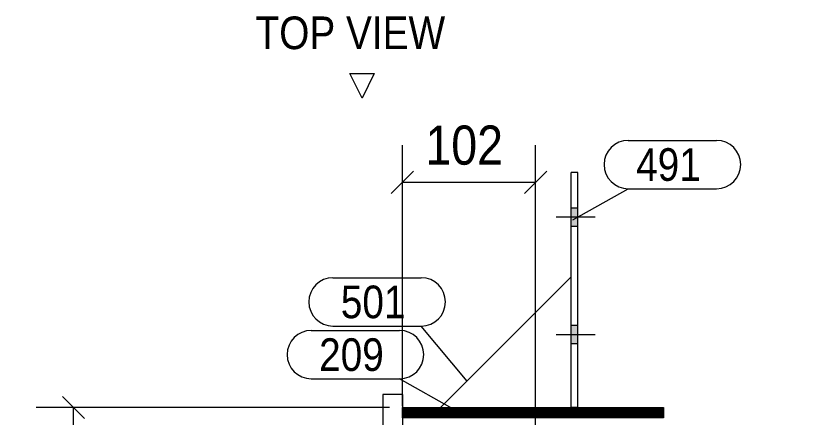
# Model space of a CAD drawing. Header units: millimetres. Extents: x 2 to 825, y 1 to 579.
# Drawn here: x 681.1 to 742.4, y 316.2 to 347 of the extents above; entities that cross this region are included whole.
import ezdxf

# ---------------------------------------------------------------- set-up
doc = ezdxf.new("R2010")
doc.units = ezdxf.units.MM
doc.linetypes.add('XKITLINE00', pattern=[0])
doc.linetypes.add('XKITLINE01', pattern=[4, 1, -1, 1, -1])
for name, color, linetype, lineweight in [('Bolt', 3, 'Continuous', 0), ('Dimensions', 7, 'Continuous', 0), ('OtherObjectType', 7, 'Continuous', 0), ('Part', 2, 'Continuous', 0), ('PartMark', 7, 'Continuous', 0)]:
    doc.layers.add(name, color=color, linetype=linetype, lineweight=lineweight)
doc.styles.add('ARIAL', font='ARIAL.TTF')

# ---------------------------------------------------------------- blocks, each defined once
blk = doc.blocks.new('*A3')
at = {"layer": 'Part', "color": 7, "linetype": 'XKITLINE00', "lineweight": 0}
for p, q in [((711.471, 316.238), (710.673, 317.036)), ((711.579, 316.238), (710.779, 317.038)), ((711.686, 316.238), (710.886, 317.038)), ((711.794, 316.238), (710.994, 317.038)), ((711.902, 316.238), (711.102, 317.038)), ((712.01, 316.238), (711.21, 317.038)), ((712.117, 316.238), (711.317, 317.038)), ((712.225, 316.238), (711.425, 317.038)), ((712.333, 316.238), (711.533, 317.038)), ((712.441, 316.238), (711.641, 317.038)), ((712.549, 316.238), (711.749, 317.038)), ((712.656, 316.238), (711.856, 317.038)), ((712.764, 316.238), (711.964, 317.038)), ((712.872, 316.238), (712.072, 317.038)), ((712.98, 316.238), (712.18, 317.038)), ((713.087, 316.238), (712.287, 317.038)), ((713.195, 316.238), (712.395, 317.038)), ((713.303, 316.238), (712.503, 317.038)), ((713.411, 316.238), (712.611, 317.038)), ((713.518, 316.238), (712.718, 317.038)), ((713.626, 316.238), (712.826, 317.038)), ((713.734, 316.238), (712.934, 317.038)), ((713.842, 316.238), (713.042, 317.038)), ((713.949, 316.238), (713.149, 317.038)), ((714.057, 316.238), (713.257, 317.038)), ((714.165, 316.238), (713.365, 317.038)), ((714.273, 316.238), (713.473, 317.038)), ((714.381, 316.238), (713.581, 317.038)), ((714.488, 316.238), (713.688, 317.038)), ((714.596, 316.238), (713.796, 317.038)), ((714.704, 316.238), (713.904, 317.038)), ((714.812, 316.238), (714.012, 317.038)), ((714.919, 316.238), (714.119, 317.038)), ((715.027, 316.238), (714.227, 317.038)), ((715.135, 316.238), (714.335, 317.038)), ((715.243, 316.238), (714.443, 317.038)), ((715.35, 316.238), (714.55, 317.038)), ((715.458, 316.238), (714.658, 317.038)), ((715.566, 316.238), (714.766, 317.038)), ((715.674, 316.238), (714.874, 317.038)), ((715.781, 316.238), (714.981, 317.038)), ((715.889, 316.238), (715.089, 317.038)), ((715.997, 316.238), (715.197, 317.038)), ((716.105, 316.238), (715.305, 317.038)), ((716.212, 316.238), (715.412, 317.038)), ((716.32, 316.238), (715.52, 317.038)), ((716.428, 316.238), (715.628, 317.038)), ((716.536, 316.238), (715.736, 317.038)), ((716.644, 316.238), (715.844, 317.038)), ((716.751, 316.238), (715.951, 317.038)), ((716.859, 316.238), (716.059, 317.038)), ((716.967, 316.238), (716.167, 317.038)), ((717.075, 316.238), (716.275, 317.038)), ((717.182, 316.238), (716.382, 317.038)), ((717.29, 316.238), (716.49, 317.038)), ((717.398, 316.238), (716.598, 317.038)), ((717.506, 316.238), (716.706, 317.038)), ((717.613, 316.238), (716.813, 317.038)), ((717.721, 316.238), (716.921, 317.038)), ((717.829, 316.238), (717.029, 317.038)), ((717.937, 316.238), (717.137, 317.038)), ((718.044, 316.238), (717.244, 317.038)), ((718.152, 316.238), (717.352, 317.038)), ((718.26, 316.238), (717.46, 317.038)), ((718.368, 316.238), (717.568, 317.038)), ((718.476, 316.238), (717.676, 317.038)), ((718.583, 316.238), (717.783, 317.038)), ((718.691, 316.238), (717.891, 317.038)), ((718.799, 316.238), (717.999, 317.038)), ((718.907, 316.238), (718.107, 317.038)), ((719.014, 316.238), (718.214, 317.038)), ((719.122, 316.238), (718.322, 317.038)), ((719.23, 316.238), (718.43, 317.038)), ((719.338, 316.238), (718.538, 317.038)), ((719.445, 316.238), (718.645, 317.038)), ((719.553, 316.238), (718.753, 317.038)), ((719.661, 316.238), (718.861, 317.038)), ((719.769, 316.238), (718.969, 317.038)), ((719.876, 316.238), (719.076, 317.038)), ((719.984, 316.238), (719.184, 317.038)), ((720.092, 316.238), (719.292, 317.038)), ((720.2, 316.238), (719.4, 317.038)), ((720.307, 316.238), (719.507, 317.038)), ((720.415, 316.238), (719.615, 317.038)), ((720.523, 316.238), (719.723, 317.038)), ((720.631, 316.238), (719.831, 317.038)), ((720.739, 316.238), (719.939, 317.038)), ((720.846, 316.238), (720.046, 317.038)), ((720.954, 316.238), (720.154, 317.038)), ((721.062, 316.238), (720.262, 317.038)), ((721.17, 316.238), (720.37, 317.038)), ((721.277, 316.238), (720.477, 317.038)), ((721.385, 316.238), (720.585, 317.038)), ((721.493, 316.238), (720.693, 317.038)), ((721.601, 316.238), (720.801, 317.038)), ((721.708, 316.238), (720.908, 317.038)), ((721.816, 316.238), (721.016, 317.038)), ((721.924, 316.238), (721.124, 317.038)), ((722.032, 316.238), (721.232, 317.038)), ((722.139, 316.238), (721.339, 317.038)), ((722.247, 316.238), (721.447, 317.038)), ((722.355, 316.238), (721.555, 317.038)), ((722.463, 316.238), (721.663, 317.038)), ((722.571, 316.238), (721.771, 317.038)), ((722.678, 316.238), (721.878, 317.038)), ((722.786, 316.238), (721.986, 317.038)), ((722.894, 316.238), (722.094, 317.038)), ((723.002, 316.238), (722.202, 317.038)), ((723.109, 316.238), (722.309, 317.038)), ((723.217, 316.238), (722.417, 317.038)), ((723.325, 316.238), (722.525, 317.038)), ((723.433, 316.238), (722.633, 317.038)), ((723.54, 316.238), (722.74, 317.038)), ((723.648, 316.238), (722.848, 317.038)), ((723.756, 316.238), (722.956, 317.038)), ((723.864, 316.238), (723.064, 317.038)), ((723.971, 316.238), (723.171, 317.038)), ((724.079, 316.238), (723.279, 317.038)), ((724.187, 316.238), (723.387, 317.038)), ((724.295, 316.238), (723.495, 317.038)), ((724.402, 316.238), (723.602, 317.038)), ((724.51, 316.238), (723.71, 317.038)), ((724.618, 316.238), (723.818, 317.038)), ((724.726, 316.238), (723.926, 317.038)), ((724.834, 316.238), (724.034, 317.038)), ((724.941, 316.238), (724.141, 317.038)), ((725.049, 316.238), (724.249, 317.038)), ((725.157, 316.238), (724.357, 317.038)), ((725.265, 316.238), (724.465, 317.038)), ((725.372, 316.238), (724.572, 317.038)), ((725.48, 316.238), (724.68, 317.038)), ((725.588, 316.238), (724.788, 317.038)), ((725.696, 316.238), (724.896, 317.038)), ((725.803, 316.238), (725.003, 317.038)), ((725.911, 316.238), (725.111, 317.038)), ((726.019, 316.238), (725.219, 317.038)), ((726.127, 316.238), (725.327, 317.038)), ((726.234, 316.238), (725.434, 317.038)), ((726.342, 316.238), (725.542, 317.038)), ((726.45, 316.238), (725.65, 317.038)), ((726.558, 316.238), (725.758, 317.038)), ((726.666, 316.238), (725.866, 317.038)), ((726.773, 316.238), (725.973, 317.038)), ((726.881, 316.238), (726.081, 317.038)), ((726.989, 316.238), (726.189, 317.038)), ((727.097, 316.238), (726.297, 317.038)), ((727.204, 316.238), (726.404, 317.038)), ((727.312, 316.238), (726.512, 317.038)), ((727.42, 316.238), (726.62, 317.038)), ((727.528, 316.238), (726.728, 317.038)), ((727.635, 316.238), (726.835, 317.038)), ((727.743, 316.238), (726.943, 317.038)), ((727.851, 316.238), (727.051, 317.038)), ((727.959, 316.238), (727.159, 317.038)), ((728.066, 316.238), (727.266, 317.038)), ((728.174, 316.238), (727.374, 317.038)), ((728.282, 316.238), (727.482, 317.038)), ((728.39, 316.238), (727.59, 317.038)), ((728.497, 316.238), (727.697, 317.038)), ((728.605, 316.238), (727.805, 317.038)), ((728.713, 316.238), (727.913, 317.038)), ((728.821, 316.238), (728.021, 317.038)), ((728.929, 316.238), (728.129, 317.038)), ((729.036, 316.238), (728.236, 317.038)), ((729.144, 316.238), (728.344, 317.038)), ((729.252, 316.238), (728.452, 317.038)), ((729.36, 316.238), (728.56, 317.038)), ((729.467, 316.238), (728.667, 317.038)), ((729.575, 316.238), (728.775, 317.038)), ((729.683, 316.238), (728.883, 317.038)), ((729.791, 316.238), (728.991, 317.038)), ((729.898, 316.238), (729.098, 317.038)), ((730.006, 316.238), (729.206, 317.038)), ((730.114, 316.238), (729.314, 317.038)), ((730.222, 316.238), (729.422, 317.038)), ((730.329, 316.238), (729.529, 317.038)), ((730.437, 316.238), (729.637, 317.038)), ((730.545, 316.238), (729.745, 317.038)), ((730.653, 316.238), (729.853, 317.038)), ((730.653, 316.345), (729.961, 317.038)), ((730.653, 316.453), (730.068, 317.038)), ((730.653, 316.561), (730.176, 317.038)), ((730.653, 316.669), (730.284, 317.038)), ((730.653, 316.777), (730.392, 317.038)), ((730.653, 316.884), (730.499, 317.038)), ((730.627, 317.017), (730.607, 317.038)), ((711.363, 316.238), (710.653, 316.948)), ((711.255, 316.238), (710.653, 316.84)), ((711.148, 316.238), (710.653, 316.733)), ((711.04, 316.238), (710.653, 316.625)), ((710.932, 316.238), (710.653, 316.517)), ((710.824, 316.238), (710.653, 316.409)), ((730.653, 316.238), (730.653, 316.238))]:
    blk.add_line(p, q, dxfattribs=at)
blk = doc.blocks.new('*A45')
at = {"layer": 'Bolt'}
for points in [[(723.573, 332.338), (724.073, 332.338), (724.073, 330.938), (723.573, 330.938)], [(723.573, 332.338), (724.073, 332.338), (724.073, 330.938), (723.573, 330.938)], [(723.573, 323.338), (724.073, 323.338), (724.073, 321.938), (723.573, 321.938)], [(723.573, 323.338), (724.073, 323.338), (724.073, 321.938), (723.573, 321.938)]]:
    blk.add_hatch(color=3, dxfattribs=at).paths.add_polyline_path(points, flags=17)
at = {"layer": 'Bolt', "color": 3, "linetype": 'XKITLINE00', "lineweight": 0}
for p, q in [((723.573, 332.338), (724.073, 332.338)), ((723.573, 332.338), (724.073, 332.338)), ((722.413, 331.638), (725.413, 331.638)), ((722.413, 331.638), (725.413, 331.638)), ((723.573, 330.938), (724.073, 330.938)), ((723.573, 330.938), (724.073, 330.938)), ((723.573, 323.338), (724.073, 323.338)), ((723.573, 323.338), (724.073, 323.338)), ((722.413, 322.638), (725.413, 322.638)), ((722.413, 322.638), (725.413, 322.638)), ((723.573, 321.938), (724.073, 321.938)), ((723.573, 321.938), (724.073, 321.938))]:
    blk.add_line(p, q, dxfattribs=at)
blk = doc.blocks.new('*A47')
at = {"layer": 'Part', "color": 2, "linetype": 'XKITLINE00', "lineweight": 0}
for p, q in [((710.653, 318.038), (709.153, 318.038)), ((709.153, 318.038), (709.155, 278.538)), ((710.653, 318.038), (710.653, 317.038)), ((710.653, 316.238), (710.655, 280.338)), ((710.655, 278.538), (710.655, 279.538)), ((709.155, 278.538), (710.655, 278.538))]:
    blk.add_line(p, q, dxfattribs=at)
at = {"layer": 'Part', "color": 7, "linetype": 'XKITLINE01', "lineweight": 0}
for p, q in [((710.653, 317.038), (710.653, 316.238)), ((710.655, 279.538), (710.655, 280.338))]:
    blk.add_line(p, q, dxfattribs=at)
blk = doc.blocks.new('*A50')
at = {"layer": 'Part', "color": 2, "linetype": 'XKITLINE00', "lineweight": 0}
for p, q in [((723.573, 317.038), (723.573, 335.038)), ((724.073, 335.038), (723.573, 335.038)), ((724.073, 317.038), (724.073, 335.038))]:
    blk.add_line(p, q, dxfattribs=at)
at = {"layer": 'Part', "color": 7, "linetype": 'XKITLINE01', "lineweight": 0}
blk.add_line((724.073, 317.038), (723.573, 317.038), dxfattribs=at)
blk = doc.blocks.new('*A51')
at = {"layer": 'Part', "color": 2, "linetype": 'XKITLINE00', "lineweight": 0}
blk.add_line((723.573, 327.038), (713.573, 317.038), dxfattribs=at)
at = {"layer": 'Part', "color": 7, "linetype": 'XKITLINE01', "lineweight": 0}
for p, q in [((723.573, 317.038), (723.573, 327.038)), ((713.573, 317.038), (723.573, 317.038))]:
    blk.add_line(p, q, dxfattribs=at)
blk = doc.blocks.new('*A53')
at = {"layer": 'Part', "color": 2, "linetype": 'XKITLINE00', "lineweight": 0}
for p, q in [((710.653, 316.238), (710.653, 317.038)), ((710.653, 317.038), (730.653, 317.038)), ((730.653, 317.038), (730.653, 316.238)), ((730.653, 316.238), (710.653, 316.238))]:
    blk.add_line(p, q, dxfattribs=at)
blk = doc.blocks.new('*A135')
at = {"layer": 'Dimensions', "color": 7, "linetype": 'XKITLINE00', "lineweight": 0}
for p, q in [((684.62, 317.886), (686.317, 316.189)), ((709.655, 317.038), (682.618, 317.038)), ((685.468, 310.038), (685.468, 317.038)), ((684.62, 310.886), (686.317, 309.189)), ((705.053, 310.038), (682.618, 310.038))]:
    blk.add_line(p, q, dxfattribs=at)
at = {"layer": 'Dimensions', "color": 3}
for p in [(685.468, 317.038), (685.468, 310.038)]:
    blk.add_point(p, dxfattribs=at)
at = {"layer": 'Dimensions', "color": 3, "style": 'ARIAL', "width": 0.85}
blk.add_text('70', height=3, rotation=90.00021, dxfattribs=at).set_placement((684.118, 311.313))
blk = doc.blocks.new('*A136')
at = {"layer": 'Dimensions', "color": 7, "linetype": 'XKITLINE00', "lineweight": 0}
for p, q in [((710.653, 317.138), (710.653, 337.138)), ((720.853, 315.638), (720.853, 337.138)), ((711.501, 335.136), (709.804, 333.439)), ((721.701, 335.136), (720.004, 333.439)), ((710.653, 334.288), (720.853, 334.288))]:
    blk.add_line(p, q, dxfattribs=at)
at = {"layer": 'Dimensions', "color": 3}
for p in [(710.653, 334.288), (720.853, 334.288)]:
    blk.add_point(p, dxfattribs=at)
at = {"layer": 'Dimensions', "color": 3, "style": 'ARIAL', "width": 0.85}
blk.add_text('102', height=3, dxfattribs=at).set_placement((712.415, 335.638))
blk = doc.blocks.new('*A142')
at = {"layer": 'PartMark', "color": 7, "linetype": 'XKITLINE00', "lineweight": 0}
for p, q in [((727.945, 337.501), (734.707, 337.501)), ((723.702, 331.408), (727.945, 333.801)), ((727.945, 333.801), (734.707, 333.801))]:
    blk.add_line(p, q, dxfattribs=at)
for centre, start, end in [((727.945, 335.651), 90, 270), ((734.707, 335.651), 270, 90)]:
    blk.add_arc(centre, 1.85, start, end, dxfattribs=at)
at = {"layer": 'PartMark', "color": 3, "style": 'ARIAL', "width": 0.85}
blk.add_text('491', height=2.5, dxfattribs=at).set_placement((728.545, 334.401))
blk = doc.blocks.new('*A143')
at = {"layer": 'PartMark', "color": 7, "linetype": 'XKITLINE00', "lineweight": 0}
for p, q in [((705.339, 326.979), (712.102, 326.979)), ((705.339, 323.279), (712.102, 323.279)), ((715.602, 319.067), (712.102, 323.279))]:
    blk.add_line(p, q, dxfattribs=at)
for centre, start, end in [((705.339, 325.129), 90, 270), ((712.102, 325.129), 270, 90)]:
    blk.add_arc(centre, 1.85, start, end, dxfattribs=at)
at = {"layer": 'PartMark', "color": 3, "style": 'ARIAL', "width": 0.85}
blk.add_text('501', height=2.5, dxfattribs=at).set_placement((705.939, 323.879))
blk = doc.blocks.new('*A145')
at = {"layer": 'PartMark', "color": 7, "linetype": 'XKITLINE00', "lineweight": 0}
for p, q in [((703.677, 322.941), (710.44, 322.941)), ((703.677, 319.241), (710.44, 319.241)), ((714.682, 316.848), (710.44, 319.241))]:
    blk.add_line(p, q, dxfattribs=at)
for centre, start, end in [((703.677, 321.091), 90, 270), ((710.44, 321.091), 270, 90)]:
    blk.add_arc(centre, 1.85, start, end, dxfattribs=at)
at = {"layer": 'PartMark', "color": 3, "style": 'ARIAL', "width": 0.85}
blk.add_text('209', height=2.5, dxfattribs=at).set_placement((704.277, 319.841))
blk = doc.blocks.new('*A146')
at = {"layer": 'OtherObjectType', "color": 7, "linetype": 'XKITLINE00', "lineweight": 0}
for p, q in [((707.563, 340.738), (706.625, 342.613)), ((706.625, 342.613), (708.5, 342.613)), ((708.5, 342.613), (707.563, 340.738)), ((707.563, 340.738), (707.563, 340.738)), ((736.107, 300.763), (737.982, 301.7)), ((737.982, 301.7), (737.982, 299.825)), ((737.982, 299.825), (736.107, 300.763)), ((736.107, 300.763), (736.107, 300.763)), ((708.659, 256.038), (715.717, 256.038))]:
    blk.add_line(p, q, dxfattribs=at)
at = {"layer": 'OtherObjectType', "color": 7, "style": 'ARIAL', "width": 0.85}
for s, p in [('TOP VIEW', (699.412, 344.488)), ('B', (708.659, 256.788)), ('B', (713.493, 256.788)), ('-', (711.633, 256.788))]:
    blk.add_text(s, height=2.5, dxfattribs=at).set_placement(p)
blk.add_text('FRONT VIEW', height=2.5, rotation=90, dxfattribs=at).set_placement((742.357, 290.299))

msp = doc.modelspace()

# ---------------------------------------------------------------- block references
at = {"lineweight": 0}
for name in ['*A136', '*A142', '*A50', '*A45', '*A143', '*A51', '*A145', '*A135', '*A47', '*A3', '*A53']:
    msp.add_blockref(name, (0, 0), dxfattribs=at)
at = {"layer": 'OtherObjectType', "lineweight": 0}
msp.add_blockref('*A146', (0, 0), dxfattribs=at)

doc.saveas('drawing.dxf')
